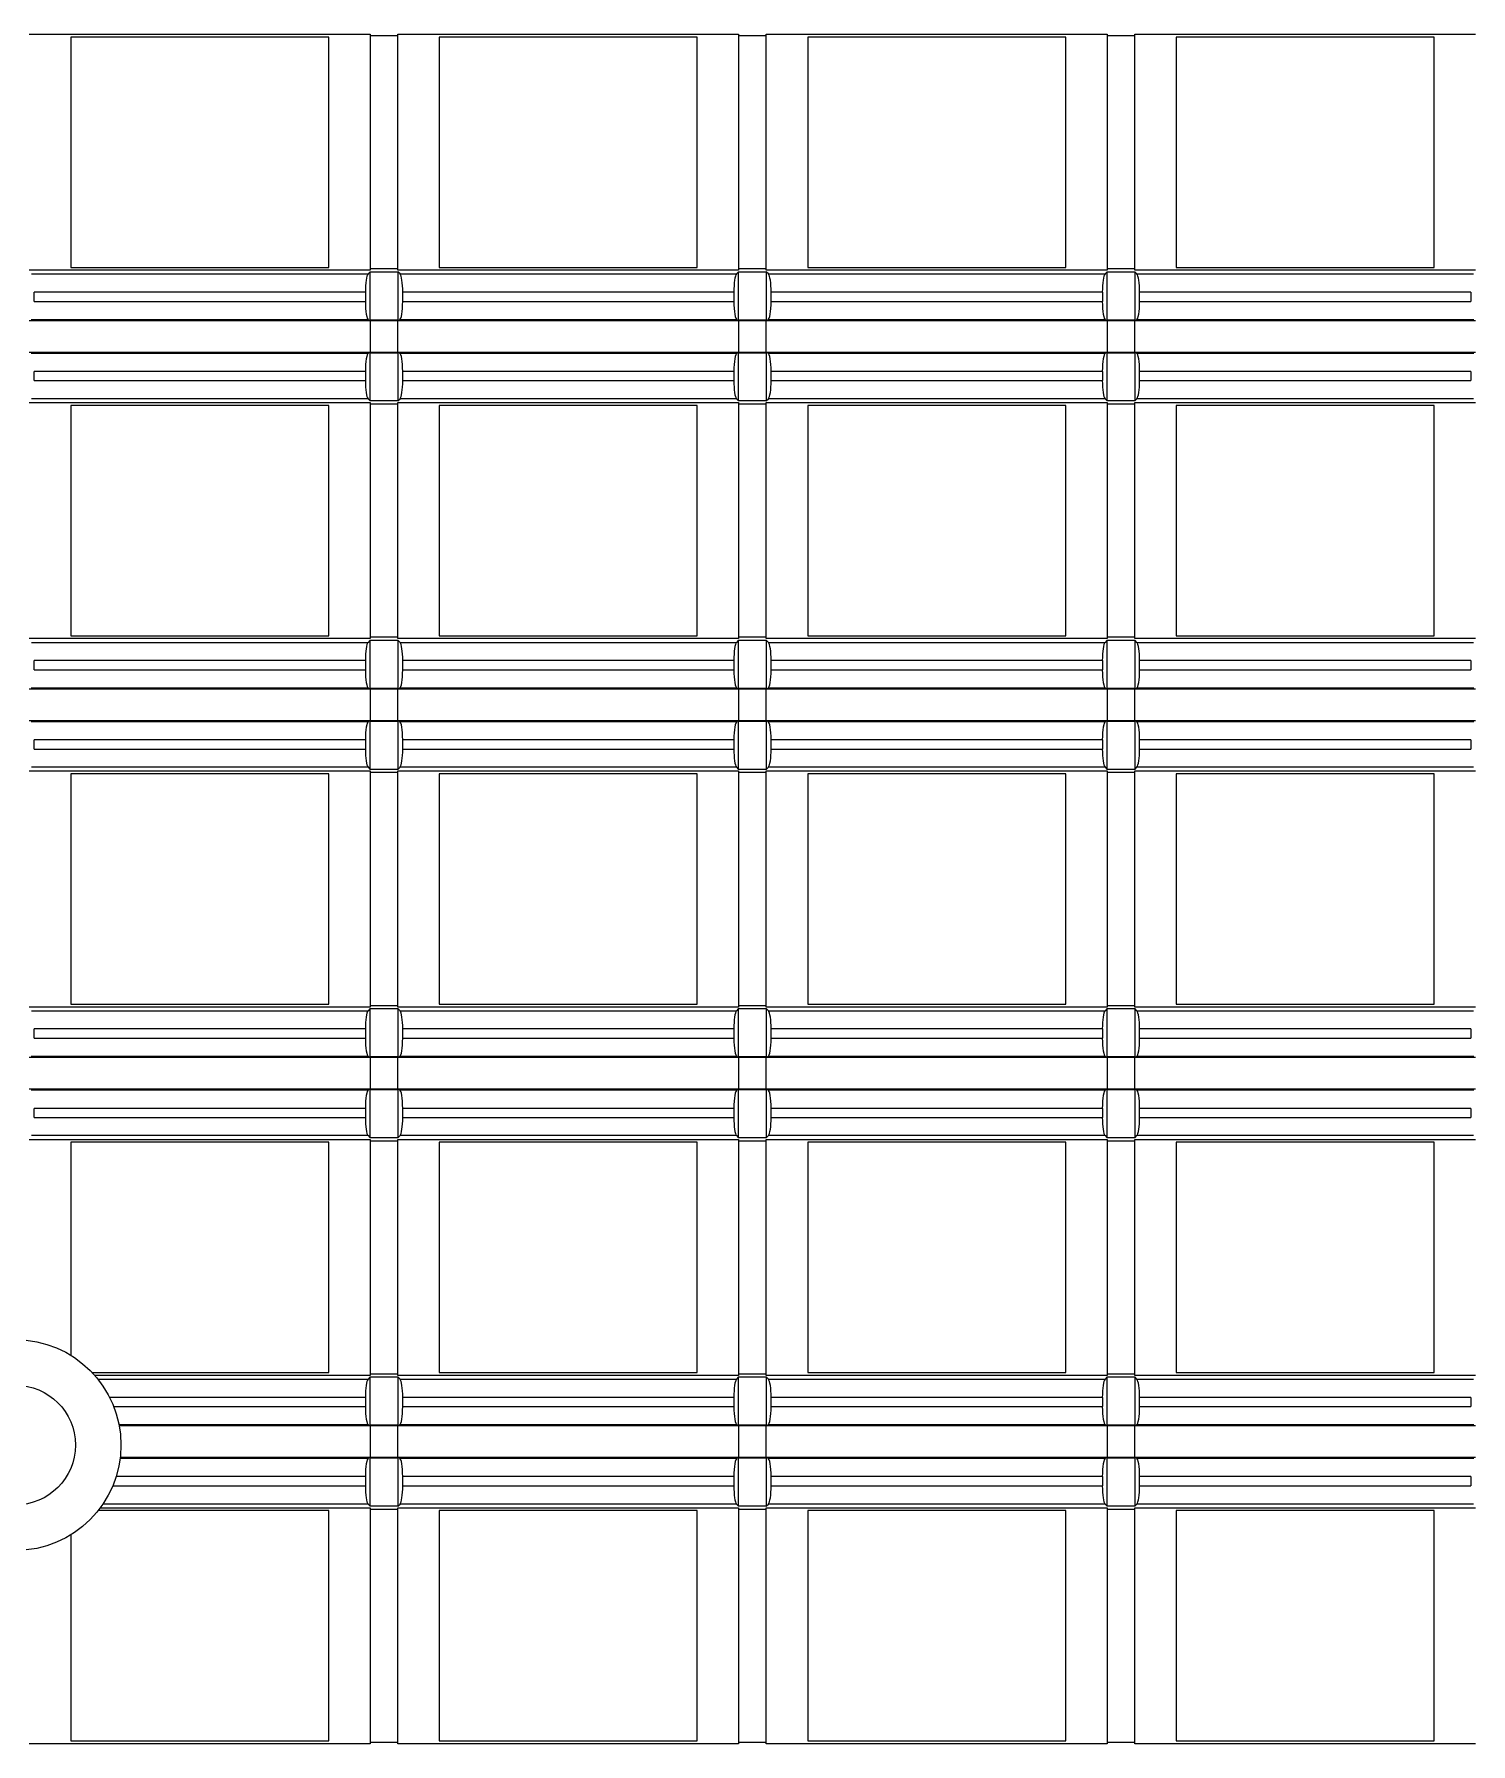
# Model space of a CAD drawing. Header units: inches. Extents: x 0 to 653, y 0 to 346.
# Drawn here: x 64.12 to 79.72, y 224.1 to 242.66 of the extents above; entities that cross this region are included whole.
import ezdxf

# ---------------------------------------------------------------- set-up
doc = ezdxf.new("R2010")
doc.units = ezdxf.units.IN
doc.header["$LTSCALE"] = 35.925693
doc.header["$MEASUREMENT"] = 0
doc.layers.get('0').update_dxf_attribs({"linetype": 'CONTINUOUS'})
doc.layers.add('2', color=7, linetype='CONTINUOUS')
doc.layers.add('71', color=7, linetype='CONTINUOUS')

msp = doc.modelspace()

# ---------------------------------------------------------------- linework, layer by layer
at = {"color": 3, "linetype": 'Continuous'}
msp.add_circle((63.922, 227.344), 0.65, dxfattribs=at)
at = {"layer": '2', "color": 132, "linetype": 'Continuous', "true_color": 0x00cccc}
for p, q in [((64.072, 242.663), (67.772, 242.663)), ((64.522, 242.631), (64.522, 240.131)), ((67.322, 242.631), (64.522, 242.631)), ((67.322, 240.131), (67.322, 242.631)), ((67.772, 242.663), (67.772, 240.1)), ((68.072, 242.645), (67.772, 242.645)), ((68.072, 240.1), (68.072, 242.663)), ((68.072, 242.663), (71.772, 242.663)), ((68.522, 242.631), (68.522, 240.131)), ((71.322, 242.631), (68.522, 242.631)), ((71.322, 240.131), (71.322, 242.631)), ((71.772, 242.663), (71.772, 240.1)), ((72.072, 242.645), (71.772, 242.645)), ((72.072, 240.1), (72.072, 242.663)), ((72.072, 242.663), (75.772, 242.663)), ((72.522, 242.631), (72.522, 240.131)), ((75.322, 242.631), (72.522, 242.631)), ((75.322, 240.131), (75.322, 242.631)), ((75.772, 242.663), (75.772, 240.1)), ((76.072, 242.645), (75.772, 242.645)), ((76.072, 240.1), (76.072, 242.663)), ((76.072, 242.663), (79.772, 242.663)), ((76.522, 242.631), (76.522, 240.131)), ((79.322, 242.631), (76.522, 242.631)), ((79.322, 240.131), (79.322, 242.631)), ((67.772, 240.1), (64.072, 240.1)), ((64.096, 240.059), (67.749, 240.059)), ((64.522, 240.131), (67.322, 240.131)), ((67.772, 240.082), (67.749, 240.059)), ((67.772, 240.118), (68.072, 240.118)), ((67.772, 239.559), (67.772, 240.082)), ((67.772, 240.082), (68.072, 240.082)), ((71.772, 240.1), (68.072, 240.1)), ((68.072, 240.082), (68.072, 239.559)), ((68.096, 240.059), (68.072, 240.082)), ((68.096, 240.059), (71.749, 240.059)), ((68.522, 240.131), (71.322, 240.131)), ((71.772, 240.082), (71.749, 240.059)), ((71.772, 240.118), (72.072, 240.118)), ((71.772, 239.559), (71.772, 240.082)), ((71.772, 240.082), (72.072, 240.082)), ((75.772, 240.1), (72.072, 240.1)), ((72.072, 240.082), (72.072, 239.559)), ((72.096, 240.059), (72.072, 240.082)), ((72.096, 240.059), (75.749, 240.059)), ((72.522, 240.131), (75.322, 240.131)), ((75.772, 240.082), (75.749, 240.059)), ((75.772, 240.118), (76.072, 240.118)), ((75.772, 239.559), (75.772, 240.082)), ((75.772, 240.082), (76.072, 240.082)), ((79.772, 240.1), (76.072, 240.1)), ((76.072, 240.082), (76.072, 239.559)), ((76.095, 240.059), (76.072, 240.082)), ((76.095, 240.059), (79.749, 240.059)), ((76.522, 240.131), (79.322, 240.131)), ((64.125, 239.762), (64.125, 239.862)), ((67.72, 239.862), (64.125, 239.862)), ((67.72, 239.862), (67.72, 239.762)), ((68.125, 239.762), (68.125, 239.862)), ((71.72, 239.862), (68.125, 239.862)), ((71.72, 239.862), (71.72, 239.762)), ((72.125, 239.762), (72.125, 239.862)), ((75.72, 239.862), (72.125, 239.862)), ((75.72, 239.862), (75.72, 239.762)), ((76.125, 239.762), (76.125, 239.862)), ((79.72, 239.862), (76.125, 239.862)), ((79.72, 239.862), (79.72, 239.762)), ((64.125, 239.762), (67.72, 239.762)), ((68.125, 239.762), (71.72, 239.762)), ((72.125, 239.762), (75.72, 239.762)), ((76.125, 239.762), (79.72, 239.762)), ((64.072, 239.555), (67.772, 239.555)), ((67.754, 239.562), (64.091, 239.562)), ((67.754, 239.562), (67.772, 239.559)), ((68.072, 239.559), (67.772, 239.559)), ((67.772, 239.555), (67.772, 239.207)), ((68.072, 239.552), (67.772, 239.552)), ((68.072, 239.559), (68.091, 239.562)), ((68.072, 239.207), (68.072, 239.555)), ((68.072, 239.555), (71.772, 239.555)), ((71.754, 239.562), (68.091, 239.562)), ((71.754, 239.562), (71.772, 239.559)), ((72.072, 239.559), (71.772, 239.559)), ((71.772, 239.555), (71.772, 239.207)), ((72.072, 239.552), (71.772, 239.552)), ((72.072, 239.559), (72.091, 239.562)), ((72.072, 239.207), (72.072, 239.555)), ((72.072, 239.555), (75.772, 239.555)), ((75.754, 239.562), (72.091, 239.562)), ((75.754, 239.562), (75.772, 239.559)), ((76.072, 239.559), (75.772, 239.559)), ((75.772, 239.555), (75.772, 239.207)), ((76.072, 239.552), (75.772, 239.552)), ((76.072, 239.559), (76.091, 239.562)), ((76.072, 239.207), (76.072, 239.555)), ((76.072, 239.555), (79.772, 239.555)), ((79.754, 239.562), (76.091, 239.562)), ((67.772, 239.207), (64.072, 239.207)), ((64.091, 239.2), (67.754, 239.2)), ((67.772, 239.204), (67.754, 239.2)), ((67.772, 239.211), (68.072, 239.211)), ((67.772, 238.68), (67.772, 239.204)), ((67.772, 239.204), (68.072, 239.204)), ((71.772, 239.207), (68.072, 239.207)), ((68.072, 239.204), (68.072, 238.68)), ((68.091, 239.2), (68.072, 239.204)), ((68.091, 239.2), (71.754, 239.2)), ((71.772, 239.204), (71.754, 239.2)), ((71.772, 239.211), (72.072, 239.211)), ((71.772, 238.68), (71.772, 239.204)), ((71.772, 239.204), (72.072, 239.204)), ((75.772, 239.207), (72.072, 239.207)), ((72.072, 239.204), (72.072, 238.68)), ((72.091, 239.2), (72.072, 239.204)), ((72.091, 239.2), (75.754, 239.2)), ((75.772, 239.204), (75.754, 239.2)), ((75.772, 239.211), (76.072, 239.211)), ((75.772, 238.68), (75.772, 239.204)), ((75.772, 239.204), (76.072, 239.204)), ((79.772, 239.207), (76.072, 239.207)), ((76.072, 239.204), (76.072, 238.68)), ((76.091, 239.2), (76.072, 239.204)), ((76.091, 239.2), (79.754, 239.2)), ((64.125, 238.901), (64.125, 239)), ((67.72, 239), (64.125, 239)), ((64.125, 238.901), (67.72, 238.901)), ((67.72, 239), (67.72, 238.901)), ((68.125, 238.901), (68.125, 239)), ((71.72, 239), (68.125, 239)), ((68.125, 238.901), (71.72, 238.901)), ((71.72, 239), (71.72, 238.901)), ((72.125, 238.901), (72.125, 239)), ((75.72, 239), (72.125, 239)), ((72.125, 238.901), (75.72, 238.901)), ((75.72, 239), (75.72, 238.901)), ((76.125, 238.901), (76.125, 239)), ((79.72, 239), (76.125, 239)), ((76.125, 238.901), (79.72, 238.901)), ((79.72, 239), (79.72, 238.901)), ((64.072, 238.663), (67.772, 238.663)), ((67.749, 238.704), (64.096, 238.704)), ((64.522, 238.631), (64.522, 236.131)), ((67.322, 238.631), (64.522, 238.631)), ((67.322, 236.131), (67.322, 238.631)), ((67.749, 238.704), (67.772, 238.68)), ((68.072, 238.68), (67.772, 238.68)), ((67.772, 238.663), (67.772, 236.1)), ((68.072, 238.645), (67.772, 238.645)), ((68.072, 238.68), (68.096, 238.704)), ((68.072, 236.1), (68.072, 238.663)), ((68.072, 238.663), (71.772, 238.663)), ((71.749, 238.704), (68.096, 238.704)), ((68.522, 238.631), (68.522, 236.131)), ((71.322, 238.631), (68.522, 238.631)), ((71.322, 236.131), (71.322, 238.631)), ((71.749, 238.704), (71.772, 238.68)), ((72.072, 238.68), (71.772, 238.68)), ((71.772, 238.663), (71.772, 236.1)), ((72.072, 238.645), (71.772, 238.645)), ((72.072, 238.68), (72.096, 238.704)), ((72.072, 236.1), (72.072, 238.663)), ((72.072, 238.663), (75.772, 238.663)), ((75.749, 238.704), (72.096, 238.704)), ((72.522, 238.631), (72.522, 236.131)), ((75.322, 238.631), (72.522, 238.631)), ((75.322, 236.131), (75.322, 238.631)), ((75.749, 238.704), (75.772, 238.68)), ((76.072, 238.68), (75.772, 238.68)), ((75.772, 238.663), (75.772, 236.1)), ((76.072, 238.645), (75.772, 238.645)), ((76.072, 238.68), (76.095, 238.704)), ((76.072, 236.1), (76.072, 238.663)), ((76.072, 238.663), (79.772, 238.663)), ((79.749, 238.704), (76.095, 238.704)), ((76.522, 238.631), (76.522, 236.131)), ((79.322, 238.631), (76.522, 238.631)), ((79.322, 236.131), (79.322, 238.631)), ((64.522, 236.131), (67.322, 236.131)), ((67.772, 236.118), (68.072, 236.118)), ((68.522, 236.131), (71.322, 236.131)), ((71.772, 236.118), (72.072, 236.118)), ((72.522, 236.131), (75.322, 236.131)), ((75.772, 236.118), (76.072, 236.118)), ((76.522, 236.131), (79.322, 236.131)), ((67.772, 236.1), (64.072, 236.1)), ((64.096, 236.059), (67.749, 236.059)), ((67.772, 236.082), (67.749, 236.059)), ((67.772, 235.559), (67.772, 236.082)), ((67.772, 236.082), (68.072, 236.082)), ((71.772, 236.1), (68.072, 236.1)), ((68.072, 236.082), (68.072, 235.559)), ((68.096, 236.059), (68.072, 236.082)), ((68.096, 236.059), (71.749, 236.059)), ((71.772, 236.082), (71.749, 236.059)), ((71.772, 235.559), (71.772, 236.082)), ((71.772, 236.082), (72.072, 236.082)), ((75.772, 236.1), (72.072, 236.1)), ((72.072, 236.082), (72.072, 235.559)), ((72.096, 236.059), (72.072, 236.082)), ((72.096, 236.059), (75.749, 236.059)), ((75.772, 236.082), (75.749, 236.059)), ((75.772, 235.559), (75.772, 236.082)), ((75.772, 236.082), (76.072, 236.082)), ((79.772, 236.1), (76.072, 236.1)), ((76.072, 236.082), (76.072, 235.559)), ((76.095, 236.059), (76.072, 236.082)), ((76.095, 236.059), (79.749, 236.059)), ((64.125, 235.762), (64.125, 235.862)), ((67.72, 235.862), (64.125, 235.862)), ((64.125, 235.762), (67.72, 235.762)), ((67.72, 235.862), (67.72, 235.762)), ((68.125, 235.762), (68.125, 235.862)), ((71.72, 235.862), (68.125, 235.862)), ((68.125, 235.762), (71.72, 235.762)), ((71.72, 235.862), (71.72, 235.762)), ((72.125, 235.762), (72.125, 235.862)), ((75.72, 235.862), (72.125, 235.862)), ((72.125, 235.762), (75.72, 235.762)), ((75.72, 235.862), (75.72, 235.762)), ((76.125, 235.762), (76.125, 235.862)), ((79.72, 235.862), (76.125, 235.862)), ((76.125, 235.762), (79.72, 235.762)), ((79.72, 235.862), (79.72, 235.762)), ((67.754, 235.563), (64.091, 235.563)), ((67.754, 235.563), (67.772, 235.559)), ((68.072, 235.559), (67.772, 235.559)), ((68.072, 235.559), (68.091, 235.563)), ((71.754, 235.563), (68.091, 235.563)), ((71.754, 235.563), (71.772, 235.559)), ((72.072, 235.559), (71.772, 235.559)), ((72.072, 235.559), (72.091, 235.563)), ((75.754, 235.563), (72.091, 235.563)), ((75.754, 235.563), (75.772, 235.559)), ((76.072, 235.559), (75.772, 235.559)), ((76.072, 235.559), (76.091, 235.563)), ((79.754, 235.563), (76.091, 235.563)), ((64.072, 235.555), (67.772, 235.555)), ((67.772, 235.555), (67.772, 235.207)), ((68.072, 235.552), (67.772, 235.552)), ((68.072, 235.207), (68.072, 235.555)), ((68.072, 235.555), (71.772, 235.555)), ((71.772, 235.555), (71.772, 235.207)), ((72.072, 235.552), (71.772, 235.552)), ((72.072, 235.207), (72.072, 235.555)), ((72.072, 235.555), (75.772, 235.555)), ((75.772, 235.555), (75.772, 235.207)), ((76.072, 235.552), (75.772, 235.552)), ((76.072, 235.207), (76.072, 235.555)), ((76.072, 235.555), (79.772, 235.555)), ((67.772, 235.207), (64.072, 235.207)), ((64.091, 235.2), (67.754, 235.2)), ((67.772, 235.204), (67.754, 235.2)), ((67.772, 235.211), (68.072, 235.211)), ((67.772, 234.68), (67.772, 235.204)), ((67.772, 235.204), (68.072, 235.204)), ((71.772, 235.207), (68.072, 235.207)), ((68.072, 235.204), (68.072, 234.68)), ((68.091, 235.2), (68.072, 235.204)), ((68.091, 235.2), (71.754, 235.2)), ((71.772, 235.204), (71.754, 235.2)), ((71.772, 235.211), (72.072, 235.211)), ((71.772, 234.68), (71.772, 235.204)), ((71.772, 235.204), (72.072, 235.204)), ((75.772, 235.207), (72.072, 235.207)), ((72.072, 235.204), (72.072, 234.68)), ((72.091, 235.2), (72.072, 235.204)), ((72.091, 235.2), (75.754, 235.2)), ((75.772, 235.204), (75.754, 235.2)), ((75.772, 235.211), (76.072, 235.211)), ((75.772, 234.68), (75.772, 235.204)), ((75.772, 235.204), (76.072, 235.204)), ((79.772, 235.207), (76.072, 235.207)), ((76.072, 235.204), (76.072, 234.68)), ((76.091, 235.2), (76.072, 235.204)), ((76.091, 235.2), (79.754, 235.2)), ((64.125, 234.901), (64.125, 235)), ((67.72, 235), (64.125, 235)), ((67.72, 235), (67.72, 234.901)), ((68.125, 234.901), (68.125, 235)), ((71.72, 235), (68.125, 235)), ((71.72, 235), (71.72, 234.901)), ((72.125, 234.901), (72.125, 235)), ((75.72, 235), (72.125, 235)), ((75.72, 235), (75.72, 234.901)), ((76.125, 234.901), (76.125, 235)), ((79.72, 235), (76.125, 235)), ((79.72, 235), (79.72, 234.901)), ((64.125, 234.901), (67.72, 234.901)), ((68.125, 234.901), (71.72, 234.901)), ((72.125, 234.901), (75.72, 234.901)), ((76.125, 234.901), (79.72, 234.901)), ((64.072, 234.663), (67.772, 234.663)), ((67.749, 234.704), (64.096, 234.704)), ((64.522, 234.631), (64.522, 232.131)), ((67.322, 234.631), (64.522, 234.631)), ((67.322, 232.131), (67.322, 234.631)), ((67.749, 234.704), (67.772, 234.68)), ((68.072, 234.68), (67.772, 234.68)), ((67.772, 234.663), (67.772, 232.1)), ((68.072, 234.645), (67.772, 234.645)), ((68.072, 234.68), (68.096, 234.704)), ((68.072, 232.1), (68.072, 234.663)), ((68.072, 234.663), (71.772, 234.663)), ((71.749, 234.704), (68.096, 234.704)), ((68.522, 234.631), (68.522, 232.131)), ((71.322, 234.631), (68.522, 234.631)), ((71.322, 232.131), (71.322, 234.631)), ((71.749, 234.704), (71.772, 234.68)), ((72.072, 234.68), (71.772, 234.68)), ((71.772, 234.663), (71.772, 232.1)), ((72.072, 234.645), (71.772, 234.645)), ((72.072, 234.68), (72.096, 234.704)), ((72.072, 232.1), (72.072, 234.663)), ((72.072, 234.663), (75.772, 234.663)), ((75.749, 234.704), (72.096, 234.704)), ((72.522, 234.631), (72.522, 232.131)), ((75.322, 234.631), (72.522, 234.631)), ((75.322, 232.131), (75.322, 234.631)), ((75.749, 234.704), (75.772, 234.68)), ((76.072, 234.68), (75.772, 234.68)), ((75.772, 234.663), (75.772, 232.1)), ((76.072, 234.645), (75.772, 234.645)), ((76.072, 234.68), (76.095, 234.704)), ((76.072, 232.1), (76.072, 234.663)), ((76.072, 234.663), (79.772, 234.663)), ((79.749, 234.704), (76.095, 234.704)), ((76.522, 234.631), (76.522, 232.131)), ((79.322, 234.631), (76.522, 234.631)), ((79.322, 232.131), (79.322, 234.631)), ((67.772, 232.1), (64.072, 232.1)), ((64.096, 232.059), (67.749, 232.059)), ((64.522, 232.131), (67.322, 232.131)), ((67.772, 232.083), (67.749, 232.059)), ((67.772, 232.118), (68.072, 232.118)), ((67.772, 231.559), (67.772, 232.083)), ((67.772, 232.083), (68.072, 232.083)), ((71.772, 232.1), (68.072, 232.1)), ((68.072, 232.083), (68.072, 231.559)), ((68.096, 232.059), (68.072, 232.083)), ((68.096, 232.059), (71.749, 232.059)), ((68.522, 232.131), (71.322, 232.131)), ((71.772, 232.083), (71.749, 232.059)), ((71.772, 232.118), (72.072, 232.118)), ((71.772, 231.559), (71.772, 232.083)), ((71.772, 232.083), (72.072, 232.083)), ((75.772, 232.1), (72.072, 232.1)), ((72.072, 232.083), (72.072, 231.559)), ((72.096, 232.059), (72.072, 232.083)), ((72.096, 232.059), (75.749, 232.059)), ((72.522, 232.131), (75.322, 232.131)), ((75.772, 232.083), (75.749, 232.059)), ((75.772, 232.118), (76.072, 232.118)), ((75.772, 231.559), (75.772, 232.083)), ((75.772, 232.083), (76.072, 232.083)), ((79.772, 232.1), (76.072, 232.1)), ((76.072, 232.083), (76.072, 231.559)), ((76.095, 232.059), (76.072, 232.083)), ((76.095, 232.059), (79.749, 232.059)), ((76.522, 232.131), (79.322, 232.131)), ((64.125, 231.762), (64.125, 231.862)), ((67.72, 231.862), (64.125, 231.862)), ((67.72, 231.862), (67.72, 231.762)), ((68.125, 231.762), (68.125, 231.862)), ((71.72, 231.862), (68.125, 231.862)), ((71.72, 231.862), (71.72, 231.762)), ((72.125, 231.762), (72.125, 231.862)), ((75.72, 231.862), (72.125, 231.862)), ((75.72, 231.862), (75.72, 231.762)), ((76.125, 231.762), (76.125, 231.862)), ((79.72, 231.862), (76.125, 231.862)), ((79.72, 231.862), (79.72, 231.762)), ((64.125, 231.762), (67.72, 231.762)), ((68.125, 231.762), (71.72, 231.762)), ((72.125, 231.762), (75.72, 231.762)), ((76.125, 231.762), (79.72, 231.762)), ((64.072, 231.555), (67.772, 231.555)), ((67.754, 231.563), (64.091, 231.563)), ((67.754, 231.563), (67.772, 231.559)), ((68.072, 231.559), (67.772, 231.559)), ((67.772, 231.555), (67.772, 231.208)), ((68.072, 231.552), (67.772, 231.552)), ((68.072, 231.559), (68.091, 231.563)), ((68.072, 231.208), (68.072, 231.555)), ((68.072, 231.555), (71.772, 231.555)), ((71.754, 231.563), (68.091, 231.563)), ((71.754, 231.563), (71.772, 231.559)), ((72.072, 231.559), (71.772, 231.559)), ((71.772, 231.555), (71.772, 231.208)), ((72.072, 231.552), (71.772, 231.552)), ((72.072, 231.559), (72.091, 231.563)), ((72.072, 231.208), (72.072, 231.555)), ((72.072, 231.555), (75.772, 231.555)), ((75.754, 231.563), (72.091, 231.563)), ((75.754, 231.563), (75.772, 231.559)), ((76.072, 231.559), (75.772, 231.559)), ((75.772, 231.555), (75.772, 231.208)), ((76.072, 231.552), (75.772, 231.552)), ((76.072, 231.559), (76.091, 231.563)), ((76.072, 231.208), (76.072, 231.555)), ((76.072, 231.555), (79.772, 231.555)), ((79.754, 231.563), (76.091, 231.563)), ((67.772, 231.208), (64.072, 231.208)), ((64.091, 231.2), (67.754, 231.2)), ((67.772, 231.204), (67.754, 231.2)), ((67.772, 231.211), (68.072, 231.211)), ((67.772, 230.68), (67.772, 231.204)), ((67.772, 231.204), (68.072, 231.204)), ((71.772, 231.208), (68.072, 231.208)), ((68.072, 231.204), (68.072, 230.68)), ((68.091, 231.2), (68.072, 231.204)), ((68.091, 231.2), (71.754, 231.2)), ((71.772, 231.204), (71.754, 231.2)), ((71.772, 231.211), (72.072, 231.211)), ((71.772, 230.68), (71.772, 231.204)), ((71.772, 231.204), (72.072, 231.204)), ((75.772, 231.208), (72.072, 231.208)), ((72.072, 231.204), (72.072, 230.68)), ((72.091, 231.2), (72.072, 231.204)), ((72.091, 231.2), (75.754, 231.2)), ((75.772, 231.204), (75.754, 231.2)), ((75.772, 231.211), (76.072, 231.211)), ((75.772, 230.68), (75.772, 231.204)), ((75.772, 231.204), (76.072, 231.204)), ((79.772, 231.208), (76.072, 231.208)), ((76.072, 231.204), (76.072, 230.68)), ((76.091, 231.2), (76.072, 231.204)), ((76.091, 231.2), (79.754, 231.2)), ((64.125, 230.901), (64.125, 231)), ((67.72, 231), (64.125, 231)), ((67.72, 231), (67.72, 230.901)), ((68.125, 230.901), (68.125, 231)), ((71.72, 231), (68.125, 231)), ((71.72, 231), (71.72, 230.901)), ((72.125, 230.901), (72.125, 231)), ((75.72, 231), (72.125, 231)), ((75.72, 231), (75.72, 230.901)), ((76.125, 230.901), (76.125, 231)), ((79.72, 231), (76.125, 231)), ((79.72, 231), (79.72, 230.901)), ((64.125, 230.901), (67.72, 230.901)), ((68.125, 230.901), (71.72, 230.901)), ((72.125, 230.901), (75.72, 230.901)), ((76.125, 230.901), (79.72, 230.901)), ((64.072, 230.663), (67.772, 230.663)), ((67.749, 230.704), (64.096, 230.704)), ((64.522, 230.631), (64.522, 228.319)), ((67.322, 230.631), (64.522, 230.631)), ((67.322, 228.132), (67.322, 230.631)), ((67.749, 230.704), (67.772, 230.68)), ((68.072, 230.68), (67.772, 230.68)), ((67.772, 230.663), (67.772, 228.1)), ((68.072, 230.645), (67.772, 230.645)), ((68.072, 230.68), (68.096, 230.704)), ((68.072, 228.1), (68.072, 230.663)), ((68.072, 230.663), (71.772, 230.663)), ((71.749, 230.704), (68.096, 230.704)), ((68.522, 230.631), (68.522, 228.132)), ((71.322, 230.631), (68.522, 230.631)), ((71.322, 228.132), (71.322, 230.631)), ((71.749, 230.704), (71.772, 230.68)), ((72.072, 230.68), (71.772, 230.68)), ((71.772, 230.663), (71.772, 228.1)), ((72.072, 230.645), (71.772, 230.645)), ((72.072, 230.68), (72.096, 230.704)), ((72.072, 228.1), (72.072, 230.663)), ((72.072, 230.663), (75.772, 230.663)), ((75.749, 230.704), (72.096, 230.704)), ((72.522, 230.631), (72.522, 228.132)), ((75.322, 230.631), (72.522, 230.631)), ((75.322, 228.132), (75.322, 230.631)), ((75.749, 230.704), (75.772, 230.68)), ((76.072, 230.68), (75.772, 230.68)), ((75.772, 230.663), (75.772, 228.1)), ((76.072, 230.645), (75.772, 230.645)), ((76.072, 230.68), (76.095, 230.704)), ((76.072, 228.1), (76.072, 230.663)), ((76.072, 230.663), (79.772, 230.663)), ((79.749, 230.704), (76.095, 230.704)), ((76.522, 230.631), (76.522, 228.132)), ((79.322, 230.631), (76.522, 230.631)), ((79.322, 228.132), (79.322, 230.631)), ((64.754, 228.132), (67.322, 228.132)), ((68.522, 228.132), (71.322, 228.132)), ((72.522, 228.132), (75.322, 228.132)), ((76.522, 228.132), (79.322, 228.132)), ((67.772, 228.1), (64.782, 228.1)), ((64.817, 228.059), (67.749, 228.059)), ((67.772, 228.083), (67.749, 228.059)), ((67.772, 228.118), (68.072, 228.118)), ((67.772, 227.559), (67.772, 228.083)), ((67.772, 228.083), (68.072, 228.083)), ((71.772, 228.1), (68.072, 228.1)), ((68.072, 228.083), (68.072, 227.559)), ((68.096, 228.059), (68.072, 228.083)), ((68.096, 228.059), (71.749, 228.059)), ((71.772, 228.083), (71.749, 228.059)), ((71.772, 228.118), (72.072, 228.118)), ((71.772, 227.559), (71.772, 228.083)), ((71.772, 228.083), (72.072, 228.083)), ((75.772, 228.1), (72.072, 228.1)), ((72.072, 228.083), (72.072, 227.559)), ((72.096, 228.059), (72.072, 228.083)), ((72.096, 228.059), (75.749, 228.059)), ((75.772, 228.083), (75.749, 228.059)), ((75.772, 228.118), (76.072, 228.118)), ((75.772, 227.559), (75.772, 228.083)), ((75.772, 228.083), (76.072, 228.083)), ((79.772, 228.1), (76.072, 228.1)), ((76.072, 228.083), (76.072, 227.559)), ((76.095, 228.059), (76.072, 228.083)), ((76.095, 228.059), (79.749, 228.059)), ((67.72, 227.862), (64.944, 227.862)), ((64.988, 227.763), (67.72, 227.763)), ((67.72, 227.862), (67.72, 227.763)), ((68.125, 227.763), (68.125, 227.862)), ((71.72, 227.862), (68.125, 227.862)), ((68.125, 227.763), (71.72, 227.763)), ((71.72, 227.862), (71.72, 227.763)), ((72.125, 227.763), (72.125, 227.862)), ((75.72, 227.862), (72.125, 227.862)), ((72.125, 227.763), (75.72, 227.763)), ((75.72, 227.862), (75.72, 227.763)), ((76.125, 227.763), (76.125, 227.862)), ((79.72, 227.862), (76.125, 227.862)), ((76.125, 227.763), (79.72, 227.763)), ((79.72, 227.862), (79.72, 227.763)), ((67.754, 227.563), (65.047, 227.563)), ((65.048, 227.556), (67.772, 227.556)), ((67.754, 227.563), (67.772, 227.559)), ((68.072, 227.559), (67.772, 227.559)), ((67.772, 227.556), (67.772, 227.208)), ((68.072, 227.552), (67.772, 227.552)), ((68.072, 227.559), (68.091, 227.563)), ((68.072, 227.208), (68.072, 227.556)), ((68.072, 227.556), (71.772, 227.556)), ((71.754, 227.563), (68.091, 227.563)), ((71.754, 227.563), (71.772, 227.559)), ((72.072, 227.559), (71.772, 227.559)), ((71.772, 227.556), (71.772, 227.208)), ((72.072, 227.552), (71.772, 227.552)), ((72.072, 227.559), (72.091, 227.563)), ((72.072, 227.208), (72.072, 227.556)), ((72.072, 227.556), (75.772, 227.556)), ((75.754, 227.563), (72.091, 227.563)), ((75.754, 227.563), (75.772, 227.559)), ((76.072, 227.559), (75.772, 227.559)), ((75.772, 227.556), (75.772, 227.208)), ((76.072, 227.552), (75.772, 227.552)), ((76.072, 227.559), (76.091, 227.563)), ((76.072, 227.208), (76.072, 227.556)), ((76.072, 227.556), (79.772, 227.556)), ((79.754, 227.563), (76.091, 227.563)), ((67.772, 227.208), (65.06, 227.208)), ((67.772, 227.204), (67.754, 227.2)), ((67.772, 227.211), (68.072, 227.211)), ((67.772, 226.68), (67.772, 227.204)), ((67.772, 227.204), (68.072, 227.204)), ((71.772, 227.208), (68.072, 227.208)), ((68.072, 227.204), (68.072, 226.68)), ((68.091, 227.2), (68.072, 227.204)), ((71.772, 227.204), (71.754, 227.2)), ((71.772, 227.211), (72.072, 227.211)), ((71.772, 226.68), (71.772, 227.204)), ((71.772, 227.204), (72.072, 227.204)), ((75.772, 227.208), (72.072, 227.208)), ((72.072, 227.204), (72.072, 226.68)), ((72.091, 227.2), (72.072, 227.204)), ((75.772, 227.204), (75.754, 227.2)), ((75.772, 227.211), (76.072, 227.211)), ((75.772, 226.68), (75.772, 227.204)), ((75.772, 227.204), (76.072, 227.204)), ((79.772, 227.208), (76.072, 227.208)), ((76.072, 227.204), (76.072, 226.68)), ((76.091, 227.2), (76.072, 227.204)), ((65.059, 227.2), (67.754, 227.2)), ((68.091, 227.2), (71.754, 227.2)), ((72.091, 227.2), (75.754, 227.2)), ((76.091, 227.2), (79.754, 227.2)), ((64.979, 226.901), (67.72, 226.901)), ((67.72, 227.001), (65.015, 227.001)), ((67.72, 227.001), (67.72, 226.901)), ((68.125, 226.901), (68.125, 227.001)), ((71.72, 227.001), (68.125, 227.001)), ((68.125, 226.901), (71.72, 226.901)), ((71.72, 227.001), (71.72, 226.901)), ((72.125, 226.901), (72.125, 227.001)), ((75.72, 227.001), (72.125, 227.001)), ((72.125, 226.901), (75.72, 226.901)), ((75.72, 227.001), (75.72, 226.901)), ((76.125, 226.901), (76.125, 227.001)), ((79.72, 227.001), (76.125, 227.001)), ((76.125, 226.901), (79.72, 226.901)), ((79.72, 227.001), (79.72, 226.901)), ((64.844, 226.663), (67.772, 226.663)), ((67.749, 226.704), (64.872, 226.704)), ((67.749, 226.704), (67.772, 226.68)), ((68.072, 226.68), (67.772, 226.68)), ((67.772, 226.663), (67.772, 224.1)), ((68.072, 226.68), (68.096, 226.704)), ((68.072, 224.1), (68.072, 226.663)), ((68.072, 226.663), (71.772, 226.663)), ((71.749, 226.704), (68.096, 226.704)), ((71.749, 226.704), (71.772, 226.68)), ((72.072, 226.68), (71.772, 226.68)), ((71.772, 226.663), (71.772, 224.1)), ((72.072, 226.68), (72.096, 226.704)), ((72.072, 224.1), (72.072, 226.663)), ((72.072, 226.663), (75.772, 226.663)), ((75.749, 226.704), (72.096, 226.704)), ((75.749, 226.704), (75.772, 226.68)), ((76.072, 226.68), (75.772, 226.68)), ((75.772, 226.663), (75.772, 224.1)), ((76.072, 226.68), (76.095, 226.704)), ((76.072, 224.1), (76.072, 226.663)), ((76.072, 226.663), (79.772, 226.663)), ((79.749, 226.704), (76.095, 226.704)), ((67.322, 226.632), (64.82, 226.632)), ((67.322, 224.132), (67.322, 226.632)), ((68.072, 226.645), (67.772, 226.645)), ((68.522, 226.632), (68.522, 224.132)), ((71.322, 226.632), (68.522, 226.632)), ((71.322, 224.132), (71.322, 226.632)), ((72.072, 226.645), (71.772, 226.645)), ((72.522, 226.632), (72.522, 224.132)), ((75.322, 226.632), (72.522, 226.632)), ((75.322, 224.132), (75.322, 226.632)), ((76.072, 226.645), (75.772, 226.645)), ((76.522, 226.632), (76.522, 224.132)), ((79.322, 226.632), (76.522, 226.632)), ((79.322, 224.132), (79.322, 226.632)), ((64.522, 226.368), (64.522, 224.132)), ((67.772, 224.1), (64.072, 224.1)), ((64.522, 224.132), (67.322, 224.132)), ((67.772, 224.118), (68.072, 224.118)), ((71.772, 224.1), (68.072, 224.1)), ((68.522, 224.132), (71.322, 224.132)), ((71.772, 224.118), (72.072, 224.118)), ((75.772, 224.1), (72.072, 224.1)), ((72.522, 224.132), (75.322, 224.132)), ((75.772, 224.118), (76.072, 224.118)), ((79.772, 224.1), (76.072, 224.1)), ((76.522, 224.132), (79.322, 224.132))]:
    msp.add_line(p, q, dxfattribs=at)
for centre, start_param, end_param in [((67.755, 239.862), 0.174533, 1.570796), ((68.09, 239.862), -1.570796, -0.174533), ((71.755, 239.862), 0.174533, 1.570796), ((72.089, 239.862), -1.570796, -0.174533), ((75.755, 239.862), 0.174533, 1.570796), ((76.089, 239.862), -1.570796, -0.174533), ((67.755, 239.762), 1.570796, 3.106686), ((68.09, 239.762), -3.106686, -1.570796), ((71.755, 239.762), 1.570796, 3.106686), ((72.089, 239.762), -3.106686, -1.570796), ((75.755, 239.762), -4.712389, -3.176499), ((76.089, 239.762), -3.106686, -1.570796), ((67.755, 239), 0.034907, 1.570796), ((68.09, 239), -1.570796, -0.034907), ((71.755, 239), 0.034907, 1.570796), ((72.089, 239), -1.570796, -0.034907), ((75.755, 239), 0.034907, 1.570796), ((76.089, 239), -1.570796, -0.034907), ((67.755, 238.901), -4.712389, -3.316126), ((68.09, 238.901), -2.96706, -1.570796), ((71.755, 238.901), -4.712389, -3.316126), ((72.089, 238.901), -2.96706, -1.570796), ((75.755, 238.901), -4.712389, -3.316126), ((76.089, 238.901), -2.96706, -1.570796), ((67.755, 235.862), 0.174533, 1.570796), ((68.09, 235.862), -1.570796, -0.174533), ((71.755, 235.862), 0.174533, 1.570796), ((72.089, 235.862), -1.570796, -0.174533), ((75.755, 235.862), 0.174533, 1.570796), ((76.089, 235.862), -1.570796, -0.174533), ((67.755, 235.762), -4.712389, -3.176499), ((68.09, 235.762), -3.106686, -1.570796), ((71.755, 235.762), 1.570796, 3.106686), ((72.089, 235.762), -3.106686, -1.570796), ((75.755, 235.762), -4.712389, -3.176499), ((76.089, 235.762), -3.106686, -1.570796), ((67.755, 235), 0.034907, 1.570796), ((68.09, 235), -1.570796, -0.034907), ((71.755, 235), 0.034907, 1.570796), ((72.089, 235), -1.570796, -0.034907), ((75.755, 235), 0.034907, 1.570796), ((76.089, 235), -1.570796, -0.034907), ((67.755, 234.901), -4.712389, -3.316126), ((68.09, 234.901), -2.96706, -1.570796), ((71.755, 234.901), 1.570796, 2.96706), ((72.089, 234.901), -2.96706, -1.570796), ((75.755, 234.901), -4.712389, -3.316126), ((76.089, 234.901), -2.96706, -1.570796), ((67.755, 231.862), 0.174533, 1.570796), ((68.09, 231.862), -1.570796, -0.174533), ((71.755, 231.862), 0.174533, 1.570796), ((72.089, 231.862), -1.570796, -0.174533), ((75.755, 231.862), 0.174533, 1.570796), ((76.089, 231.862), -1.570796, -0.174533), ((67.755, 231.762), 1.570796, 3.106686), ((68.09, 231.762), -3.106686, -1.570796), ((71.755, 231.762), 1.570796, 3.106686), ((72.089, 231.762), -3.106686, -1.570796), ((75.755, 231.762), -4.712389, -3.176499), ((76.089, 231.762), -3.106686, -1.570796), ((67.755, 231), 0.034907, 1.570796), ((68.09, 231), -1.570796, -0.034907), ((71.755, 231), 0.034907, 1.570796), ((72.089, 231), -1.570796, -0.034907), ((75.755, 231), 0.034907, 1.570796), ((76.089, 231), -1.570796, -0.034907), ((67.755, 230.901), -4.712389, -3.316126), ((68.09, 230.901), -2.96706, -1.570796), ((71.755, 230.901), 1.570796, 2.96706), ((72.089, 230.901), -2.96706, -1.570796), ((75.755, 230.901), -4.712389, -3.316126), ((76.089, 230.901), -2.96706, -1.570796), ((67.755, 227.862), 0.174533, 1.570796), ((68.09, 227.862), -1.570796, -0.174533), ((71.755, 227.862), 0.174533, 1.570796), ((72.089, 227.862), -1.570796, -0.174533), ((75.755, 227.862), 0.174533, 1.570796), ((76.089, 227.862), -1.570796, -0.174533), ((67.755, 227.763), 1.570796, 3.106686), ((68.09, 227.763), -3.106686, -1.570796), ((71.755, 227.763), 1.570796, 3.106686), ((72.089, 227.763), -3.106686, -1.570796), ((75.755, 227.763), -4.712389, -3.176499), ((76.089, 227.763), -3.106686, -1.570796), ((67.755, 227.001), 0.034907, 1.570796), ((68.09, 227.001), -1.570796, -0.034907), ((71.755, 227.001), 0.034907, 1.570796), ((72.089, 227.001), -1.570796, -0.034907), ((75.755, 227.001), 0.034907, 1.570796), ((76.089, 227.001), -1.570796, -0.034907), ((67.755, 226.901), -4.712389, -3.316126), ((68.09, 226.901), -2.96706, -1.570796), ((71.755, 226.901), 1.570796, 2.96706), ((72.089, 226.901), -2.96706, -1.570796), ((75.755, 226.901), -4.712389, -3.316126), ((76.089, 226.901), -2.96706, -1.570796)]:
    msp.add_ellipse(centre, major_axis=(0, 0.2), ratio=0.176327, start_param=start_param, end_param=end_param, dxfattribs=at)
at = {"layer": '71', "color": 3, "linetype": 'Continuous'}
msp.add_circle((63.922, 227.344), 1.145, dxfattribs=at)

doc.saveas('drawing.dxf')
